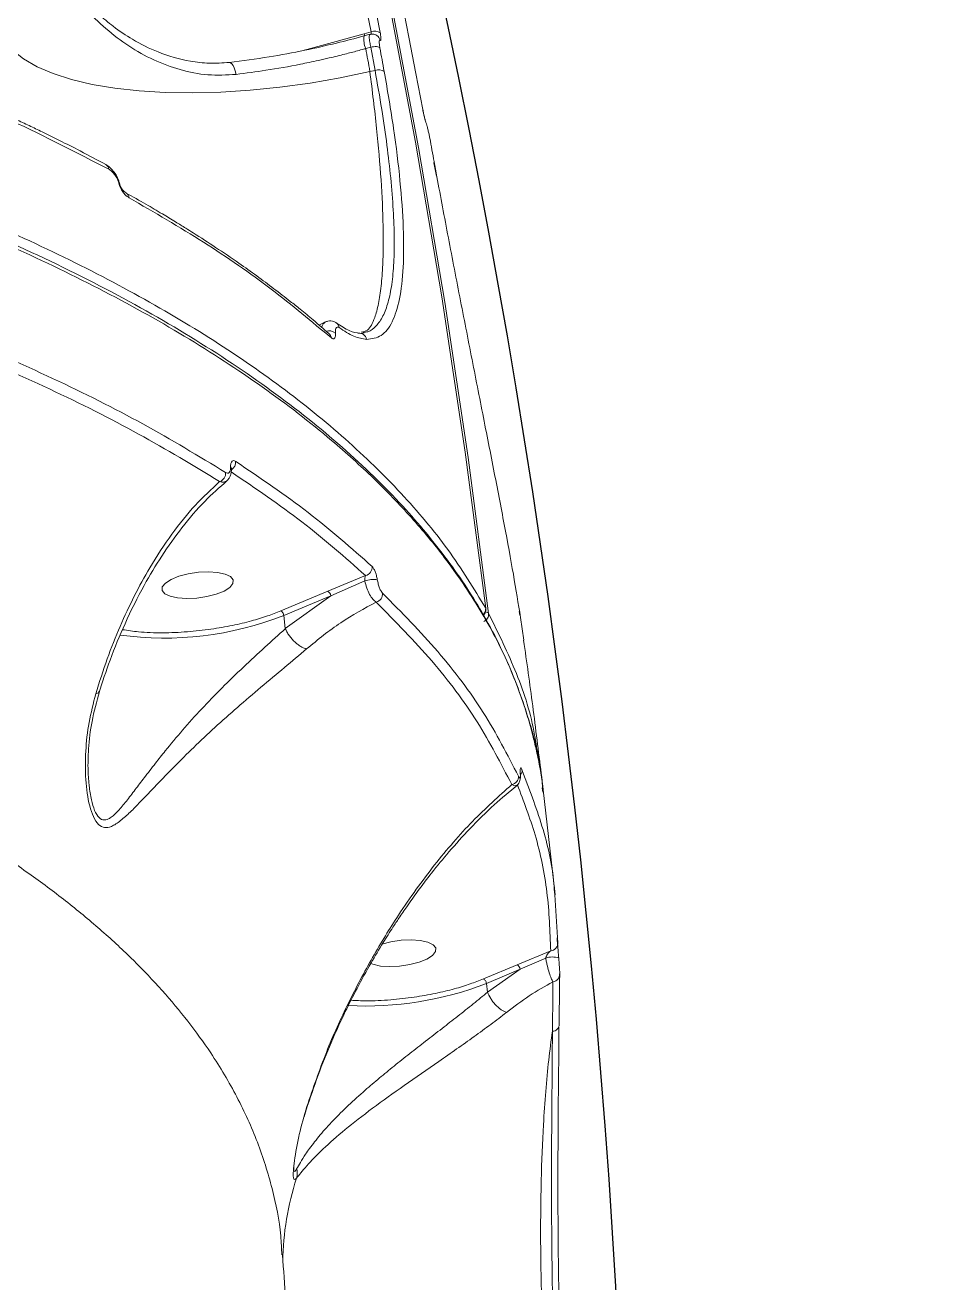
# Model space of a CAD drawing. Header units: millimetres. Extents: x -5609 to 5139, y -3980 to 3221.
# Drawn here: x 3571.6 to 3685.8, y 497.3 to 654.7 of the extents above; entities that cross this region are included whole.
import ezdxf

# ---------------------------------------------------------------- set-up
doc = ezdxf.new("R2010")
doc.units = ezdxf.units.MM
for name, color, linetype in [('DIKOM_ЗОНА', 80, 'Continuous'), ('DIKOM_ОБЪЕКТ', 7, 'Continuous'), ('DIKOM_РАЗМЕР_ОБЪЕКТА', 7, 'Continuous')]:
    doc.layers.add(name, color=color, linetype=linetype)

# ---------------------------------------------------------------- blocks, each defined once
blk = doc.blocks.new('A$Cc336a1e3')
at = {"color": 7, "linetype": 'Continuous', "lineweight": 15}
for p, q in [((6427.58, 1962.91), (6435.03, 1926.8)), ((6435.03, 1926.8), (6434.18, 1926.56)), ((6434.18, 1926.56), (6427.93, 1924.86)), ((6434.91, 1926.51), (6434.14, 1926.29)), ((6434.99, 1924.89), (6434.36, 1924.71)), ((6434.99, 1924.89), (6435.53, 1921.95)), ((6435.53, 1921.95), (6434.88, 1921.84)), ((6442.38, 1913.5), (6442.39, 1913.44)), ((6401.85, 1910.19), (6401.82, 1910.21)), ((6443.2, 1908.76), (6442.9, 1910.41)), ((6404.39, 1906.63), (6404.37, 1906.64)), ((6429.29, 1890.49), (6428.54, 1890.08)), ((6433.81, 1889.07), (6434.03, 1889.11)), ((6434.33, 1858.77), (6429.6, 1856.8)), ((6434.24, 1858.09), (6429.98, 1856.23)), ((6429.6, 1856.8), (6423.72, 1854.33)), ((6424.1, 1853.76), (6429.98, 1856.23)), ((6429.98, 1856.23), (6424.3, 1852.11)), ((6453.63, 1853.78), (6453.55, 1854.27)), ((6424.3, 1852.11), (6424.1, 1853.76)), ((6454.15, 1850.66), (6453.73, 1853.51)), ((6424.3, 1852.1), (6424.3, 1852.11)), ((6456.44, 1832.18), (6456.52, 1831.64)), ((6456.57, 1831.95), (6456.5, 1832.43)), ((6457.89, 1820.27), (6456.54, 1831.95)), ((6458.06, 1818.78), (6457.92, 1820.03)), ((6458, 1818.78), (6458.39, 1812.81)), ((6458.34, 1812.42), (6458.3, 1813.42)), ((6457.5, 1811.79), (6453.3, 1810.04)), ((6456.89, 1810.88), (6453.69, 1809.48)), ((6453.3, 1810.04), (6449.08, 1808.27)), ((6449.46, 1807.7), (6453.69, 1809.48)), ((6453.69, 1809.48), (6449.6, 1806.62)), ((6449.6, 1806.62), (6449.46, 1807.7)), ((6449.6, 1806.62), (6449.6, 1806.62)), ((6458.5, 1800.79), (6458.52, 1802.25)), ((6426.64, 1791.01), (6427.12, 1792.6))]:
    blk.add_line(p, q, dxfattribs=at)
at = {"color": 8, "linetype": 'Continuous', "lineweight": 15}
for p, q in [((6427.93, 1924.86), (6426.37, 1924.43)), ((6427, 1792.31), (6427.07, 1792.44))]:
    blk.add_line(p, q, dxfattribs=at)
at = {"color": 7, "linetype": 'Continuous', "lineweight": 15, "flags": 128}
for points in [[(6449.37, 1854.69), (6446.81, 1874.19), (6443.88, 1893.63), (6440.6, 1913), (6436.97, 1932.28), (6432.98, 1951.48), (6428.64, 1970.59), (6423.94, 1989.6), (6418.9, 2008.5), (6413.51, 2027.3), (6407.77, 2045.98), (6401.69, 2064.55), (6395.26, 2082.98), (6388.49, 2101.29), (6381.38, 2119.46), (6373.94, 2137.48), (6366.16, 2155.36), (6358.05, 2173.09), (6349.6, 2190.65), (6340.84, 2208.06), (6331.74, 2225.29), (6323.4, 2240.44)], [(6428.72, 1962.84), (6429.72, 1958.34), (6430.7, 1953.84), (6431.66, 1949.33), (6432.6, 1944.81), (6433.53, 1940.29), (6434.43, 1935.77), (6435.31, 1931.24), (6436.17, 1926.7)], [(6441.5, 1917.07), (6440.64, 1921.6), (6439.76, 1926.13), (6438.86, 1930.66), (6437.93, 1935.18), (6436.99, 1939.69), (6436.03, 1944.2), (6435.05, 1948.71), (6434.05, 1953.21)], [(6390.18, 1924.51), (6391.55, 1923.42), (6393.25, 1922.44), (6395.26, 1921.58), (6397.57, 1920.83), (6400.15, 1920.22), (6402.98, 1919.74), (6406.03, 1919.41), (6409.28, 1919.21), (6412.7, 1919.16), (6416.25, 1919.26), (6419.91, 1919.5), (6423.63, 1919.88), (6427.39, 1920.4), (6431.15, 1921.06), (6434.88, 1921.84)], [(6434.36, 1924.71), (6434.42, 1924.35), (6434.49, 1923.99), (6434.55, 1923.64), (6434.62, 1923.28), (6434.69, 1922.92), (6434.75, 1922.56), (6434.82, 1922.2), (6434.88, 1921.84)], [(6436.13, 1924.79), (6436.2, 1924.43), (6436.27, 1924.06), (6436.34, 1923.69), (6436.4, 1923.33), (6436.47, 1922.96), (6436.54, 1922.59), (6436.6, 1922.22), (6436.67, 1921.86)], [(6441.95, 1915.28), (6441.9, 1915.45), (6441.88, 1915.49)], [(6442.92, 1910.56), (6442.85, 1910.93), (6442.79, 1911.3), (6442.72, 1911.66), (6442.65, 1912.03), (6442.58, 1912.4), (6442.52, 1912.76), (6442.45, 1913.13), (6442.38, 1913.5)], [(6408.91, 1857.34), (6408.89, 1856.88), (6409.22, 1856.48), (6409.88, 1856.16), (6410.83, 1855.95), (6411.97, 1855.87), (6413.23, 1855.93), (6414.49, 1856.12), (6415.66, 1856.43), (6416.64, 1856.82), (6417.35, 1857.28), (6417.74, 1857.75), (6417.76, 1858.21), (6417.43, 1858.62), (6416.77, 1858.94), (6415.82, 1859.15), (6414.68, 1859.22), (6413.42, 1859.16), (6412.16, 1858.98), (6410.99, 1858.67), (6410.01, 1858.28), (6409.3, 1857.82), (6408.91, 1857.34)], [(6434.97, 1810.21), (6435.25, 1810.1), (6436.19, 1809.89), (6437.34, 1809.82), (6438.59, 1809.87), (6439.86, 1810.06), (6441.03, 1810.37), (6442, 1810.76), (6442.72, 1811.22), (6443.1, 1811.7), (6443.13, 1812.16), (6442.8, 1812.56), (6442.13, 1812.88), (6441.19, 1813.09), (6440.04, 1813.16), (6438.79, 1813.11), (6437.52, 1812.92), (6436.36, 1812.62)]]:
    blk.add_lwpolyline(points, dxfattribs=at)
at = {"color": 8, "linetype": 'Continuous', "lineweight": 15, "flags": 128}
for points in [[(6392.91, 2089.8), (6395.63, 2082.32), (6402.05, 2063.88), (6408.14, 2045.32), (6413.88, 2026.63), (6419.27, 2007.84), (6424.31, 1988.93), (6429, 1969.92), (6433.35, 1950.81), (6437.33, 1931.62), (6440.97, 1912.33), (6444.25, 1892.97), (6447.17, 1873.53), (6449.74, 1854.02)], [(6417.31, 1922.98), (6417.31, 1922.98), (6417.46, 1922.94), (6417.61, 1922.81), (6417.76, 1922.59), (6417.91, 1922.28), (6418.04, 1921.91), (6418.15, 1921.48)], [(6403.46, 1907.87), (6403.49, 1907.86), (6403.52, 1907.85), (6403.54, 1907.84), (6403.56, 1907.83), (6403.56, 1907.81), (6403.56, 1907.81)], [(6453.69, 1834.05), (6453.7, 1834.01), (6453.71, 1833.97)]]:
    blk.add_lwpolyline(points, dxfattribs=at)
at = {"color": 7, "linetype": 'Continuous', "lineweight": 15}
for centre, radius, start, end in [((6435.51, 1925.57), 1.31, 59.3863, 111.2011), ((6436, 1920.71), 1.33, 59.5814, 110.7332), ((6433.53, 1888.12), 0.967, 11.4762, 99.5507), ((6415.71, 1871.56), 1.12, 289.3808, 5.2022), ((6434.09, 1859.81), 1.08, 283.2351, 4.6071), ((6435.35, 1854.88), 3.39, 82.2472, 109.0763), ((6429.3, 1856.18), 0.686, 4.4355, 63.9892), ((6435.4, 1856.47), 1.07, 285.2607, 4.5007), ((6452.46, 1833.59), 1.01, 280.3405, 4.0834), ((6457.44, 1812.74), 0.952, 274.0024, 4.3539), ((6457.72, 1808.43), 2.59, 72.3773, 108.9027), ((6453, 1809.42), 0.686, 4.4346, 63.9958), ((6457.7, 1808.85), 0.926, 275.2042, 3.7055), ((6457.72, 1802.57), 0.839, 270.066, 0.5462), ((6423.36, 1783.94), 2.43, 345.6641, 13.2996)]:
    blk.add_arc(centre, radius, start, end, dxfattribs=at)
at = {"color": 8, "linetype": 'Continuous', "lineweight": 15}
for centre, radius, start, end in [((6437.19, 1925.89), 3.07, 172.5578, 202.6717), ((6435.23, 1925.55), 0.948, 11.9947, 56.2245), ((6401.43, 1909.53), 0.781, 5.6224, 57.8321), ((6403.97, 1905.96), 0.784, 5.6017, 58.0422), ((6430.18, 1889.66), 0.869, 8.2122, 59.5206), ((6429.72, 1888.08), 1.32, 50.1071, 104.637), ((6429.24, 1888.39), 0.826, 6.8972, 51.5), ((6417.26, 1872.12), 0.295, 4.5286, 49.5221), ((6416.97, 1872.95), 1.12, 300.9767, 4.9951), ((6409.19, 1891.67), 40.74, 262.1051, 291.4675), ((6452.98, 1834.36), 0.943, 321.7863, 5.6432), ((6434.28, 1847.15), 42.27, 267.1516, 291.0566), ((6459.07, 1772.48), 35.09, 161.9794, 179.2991)]:
    blk.add_arc(centre, radius, start, end, dxfattribs=at)
at = {"color": 7, "linetype": 'Continuous', "lineweight": 15}
for points, knots in [([(6403.99, 1954.75), (6403.05, 1954.37), (6401.15, 1953.6), (6398.77, 1952.11), (6396.75, 1950.41), (6395.12, 1948.43), (6394.13, 1946.48), (6393.64, 1944.68), (6393.45, 1943.17), (6393.48, 1941.54), (6393.76, 1939.77), (6394.28, 1937.94), (6395.01, 1936.15), (6395.91, 1934.4), (6396.92, 1932.75), (6398.05, 1931.2), (6399.64, 1929.29), (6401.81, 1927.14), (6404.68, 1924.97), (6407.79, 1923.22), (6411.11, 1921.99), (6414.6, 1921.28), (6416.97, 1921.41), (6418.15, 1921.48)], [0, 0, 0, 0, 0.061205, 0.122476, 0.184588, 0.24664, 0.309661, 0.342983, 0.373943, 0.406889, 0.438681, 0.470381, 0.503588, 0.534392, 0.567528, 0.599221, 0.630554, 0.692958, 0.754985, 0.816463, 0.877872, 0.93871, 1, 1, 1, 1]), ([(5768.38, 1868.57), (5773.94, 1870.81), (5785.06, 1875.3), (5802.64, 1881.73), (5820.84, 1887.92), (5839.67, 1893.83), (5858.65, 1899.32), (5877.68, 1904.41), (5896.68, 1909.1), (5912.64, 1912.71), (5925.34, 1915.41), (5934.65, 1917.31), (5944.03, 1919.13), (5953.47, 1920.88), (5966.48, 1923.19), (5983.23, 1925.93), (6003.87, 1928.94), (6024.89, 1931.62), (6046.24, 1933.95), (6067.39, 1935.87), (6088.26, 1937.38), (6108.79, 1938.51), (6124.78, 1939.08), (6136.25, 1939.35), (6143.19, 1939.47), (6150.14, 1939.54), (6157.08, 1939.57), (6164.02, 1939.54), (6170.94, 1939.47), (6182.04, 1939.29), (6197.24, 1938.82), (6216.37, 1937.84), (6235.28, 1936.45), (6253.92, 1934.65), (6271.8, 1932.47), (6288.89, 1929.93), (6305.17, 1927.07), (6317.73, 1924.48), (6326.88, 1922.39), (6332.85, 1920.94), (6338.73, 1919.43), (6344.51, 1917.87), (6350.19, 1916.24), (6358.6, 1913.69), (6369.4, 1910.08), (6382.1, 1905.22), (6393.95, 1900), (6404.91, 1894.45), (6414.93, 1888.57), (6423.97, 1882.38), (6431.99, 1875.88), (6438.94, 1869.09), (6444.88, 1862.04), (6447.87, 1857.14), (6449.37, 1854.69)], [0, 0, 0, 0, 0.024819, 0.049681, 0.074585, 0.099531, 0.12452, 0.147882, 0.17128, 0.194715, 0.205777, 0.216847, 0.227925, 0.239011, 0.250106, 0.273561, 0.297359, 0.321499, 0.345981, 0.370806, 0.394284, 0.418061, 0.442135, 0.45031, 0.458519, 0.466761, 0.475037, 0.483347, 0.49169, 0.500068, 0.523695, 0.547624, 0.571855, 0.596389, 0.621225, 0.644678, 0.668395, 0.692375, 0.701869, 0.711403, 0.720978, 0.730593, 0.740249, 0.749946, 0.774408, 0.798991, 0.823695, 0.848519, 0.873464, 0.898529, 0.923716, 0.949023, 0.974451, 1, 1, 1, 1]), ([(6456.5, 1832.43), (6456.4, 1833.16), (6456.19, 1834.63), (6455.77, 1836.67), (6455.34, 1838.42), (6454.98, 1839.82), (6454.29, 1842.23), (6452.67, 1846.91), (6449.5, 1853.48), (6444.75, 1860.72), (6438.9, 1867.78), (6431.62, 1874.87), (6422.75, 1881.95), (6412.62, 1888.7), (6401.26, 1895.09), (6388.71, 1901.11), (6375.02, 1906.73), (6360.24, 1911.94), (6344.41, 1916.71), (6327.57, 1921.05), (6309.78, 1924.93), (6291.09, 1928.34), (6271.58, 1931.26), (6251.33, 1933.69), (6230.38, 1935.62), (6208.79, 1937.05), (6186.64, 1937.97), (6164, 1938.38), (6140.96, 1938.27), (6117.6, 1937.65), (6093.98, 1936.51), (6070.18, 1934.87), (6046.26, 1932.72), (6022.32, 1930.08), (6000.46, 1927.21), (5980.73, 1924.27), (5963.1, 1921.36), (5948.89, 1918.79), (5938.08, 1916.71), (5930.84, 1915.27), (5924.92, 1914.04), (5919.85, 1912.97), (5914.98, 1911.92), (5908.95, 1910.59), (5901.76, 1908.96), (5896.63, 1907.74), (5893.87, 1907.08)], [0, 0, 0, 0, 0.007329, 0.014838, 0.020901, 0.025667, 0.030167, 0.047234, 0.077304, 0.104202, 0.131039, 0.161528, 0.192015, 0.2225, 0.252991, 0.283539, 0.314022, 0.3445, 0.374978, 0.405454, 0.435943, 0.46648, 0.496956, 0.52743, 0.557903, 0.588376, 0.61887, 0.649398, 0.67987, 0.710342, 0.740814, 0.771286, 0.801791, 0.832306, 0.862778, 0.885531, 0.908285, 0.931038, 0.94105, 0.950791, 0.959648, 0.964538, 0.971016, 0.979092, 0.988768, 1, 1, 1, 1]), ([(6417.3, 1922.98), (6416.46, 1922.92), (6414.82, 1922.81), (6411.8, 1923.16), (6408.53, 1924.1), (6405.34, 1925.69), (6402.88, 1927.36), (6401.03, 1928.91), (6399.79, 1930.13), (6398.87, 1931.12), (6398.04, 1932.12), (6397.04, 1933.48), (6396.39, 1934.58), (6396.03, 1935.18)], [0, 0, 0, 0, 0.098165, 0.190036, 0.355372, 0.495495, 0.609072, 0.702864, 0.778555, 0.812664, 0.860048, 0.922949, 1, 1, 1, 1]), ([(6401.85, 1910.19), (6400.79, 1910.76), (6398.88, 1911.78), (6396.27, 1913.11), (6394.2, 1914.13), (6392.45, 1914.97), (6389.14, 1916.54), (6384.82, 1918.48), (6379.53, 1920.7), (6376.06, 1922.08), (6373.48, 1923.08), (6371.51, 1923.83), (6368.98, 1924.77), (6365.86, 1925.9), (6363.55, 1926.69), (6362.3, 1927.13)], [0, 0, 0, 0, 0.091773, 0.164621, 0.21861, 0.261894, 0.306066, 0.484389, 0.598071, 0.702944, 0.737215, 0.783879, 0.843212, 0.915239, 1, 1, 1, 1]), ([(6435.03, 1926.8), (6435.03, 1926.75), (6435.04, 1926.68), (6435.03, 1926.59), (6435.03, 1926.53), (6435.01, 1926.48), (6434.99, 1926.45), (6434.97, 1926.46), (6434.95, 1926.46)], [0, 0, 0, 0, 0.208624, 0.344038, 0.499984, 0.655687, 0.790847, 1, 1, 1, 1]), ([(6436.17, 1926.7), (6436.2, 1926.55), (6436.25, 1926.24), (6436.27, 1925.91), (6436.24, 1925.71), (6436.19, 1925.74), (6436.16, 1925.75)], [0, 0, 0, 0, 0.249829, 0.499727, 0.749719, 1, 1, 1, 1]), ([(6402.21, 1909.61), (6398.23, 1911.66), (6390.31, 1915.74), (6377.1, 1921.38), (6367.48, 1924.82), (6362.68, 1926.53)], [0, 0, 0, 0, 0.336005, 0.669338, 1, 1, 1, 1]), ([(6434.14, 1926.29), (6433, 1925.98), (6430.55, 1925.33), (6426.57, 1924.44), (6422.06, 1923.59), (6418.95, 1923.19), (6417.3, 1922.98)], [0, 0, 0, 0, 0.204709, 0.439253, 0.703289, 1, 1, 1, 1]), ([(6435.86, 1926.26), (6435.78, 1926.32), (6435.63, 1926.44), (6435.36, 1926.52), (6435.1, 1926.54), (6434.94, 1926.5), (6434.86, 1926.49)], [0, 0, 0, 0, 0.254029, 0.509747, 0.760402, 1, 1, 1, 1]), ([(6436.16, 1925.75), (6436.13, 1925.76), (6436.07, 1925.78), (6436.04, 1925.59), (6436.05, 1925.26), (6436.11, 1924.95), (6436.13, 1924.79)], [0, 0, 0, 0, 0.250236, 0.50025, 0.750144, 1, 1, 1, 1]), ([(6418.15, 1921.48), (6419.39, 1921.64), (6422.05, 1921.98), (6425.11, 1922.53), (6427.32, 1922.98), (6428.51, 1923.24), (6430.01, 1923.58), (6431.64, 1923.98), (6433.06, 1924.35), (6433.91, 1924.59), (6434.24, 1924.68), (6434.33, 1924.7), (6434.35, 1924.71), (6434.35, 1924.71), (6434.35, 1924.71), (6434.36, 1924.71)], [0, 0, 0, 0, 0.231466, 0.498623, 0.562973, 0.636339, 0.718751, 0.838449, 0.936424, 0.983794, 0.995803, 0.998868, 0.999672, 0.999969, 1, 1, 1, 1]), ([(6436.13, 1924.79), (6436.09, 1924.83), (6436.01, 1924.9), (6435.72, 1924.96), (6435.36, 1924.96), (6435.11, 1924.91), (6434.99, 1924.89)], [0, 0, 0, 0, 0.240654, 0.500123, 0.759447, 1, 1, 1, 1]), ([(6436.67, 1921.86), (6437.09, 1919.44), (6437.92, 1914.6), (6438.71, 1908.02), (6439.13, 1902.15), (6439.12, 1897.17), (6438.66, 1893.2), (6437.74, 1890.34), (6436.39, 1888.56), (6435.12, 1888.39), (6434.48, 1888.31)], [0, 0, 0, 0, 0.124866, 0.249533, 0.374624, 0.499171, 0.624461, 0.74898, 0.874561, 1, 1, 1, 1]), ([(6441.95, 1915.28), (6441.91, 1915.39), (6441.85, 1915.59), (6441.73, 1916.05), (6441.6, 1916.57), (6441.54, 1916.9), (6441.5, 1917.07)], [0, 0, 0, 0, 0.250158, 0.500166, 0.750063, 1, 1, 1, 1]), ([(6441.88, 1915.49), (6441.85, 1915.57), (6441.8, 1915.74), (6441.7, 1916.12), (6441.6, 1916.56), (6441.54, 1916.85), (6441.51, 1916.99)], [0, 0, 0, 0, 0.247547, 0.496769, 0.747498, 1, 1, 1, 1]), ([(6442.38, 1913.5), (6442.35, 1913.67), (6442.28, 1914), (6442.16, 1914.52), (6442.05, 1914.98), (6441.98, 1915.18), (6441.95, 1915.28)], [0, 0, 0, 0, 0.24991, 0.499809, 0.749838, 1, 1, 1, 1]), ([(6403.56, 1907.81), (6403.53, 1907.94), (6403.46, 1908.19), (6403.26, 1908.69), (6402.9, 1909.27), (6402.39, 1909.84), (6402.02, 1910.09), (6401.82, 1910.21)], [0, 0, 0, 0, 0.110387, 0.224683, 0.462548, 0.718784, 1, 1, 1, 1]), ([(6403.46, 1907.87), (6403.43, 1907.98), (6403.37, 1908.21), (6403.17, 1908.62), (6402.9, 1909.03), (6402.55, 1909.4), (6402.32, 1909.54), (6402.21, 1909.61)], [0, 0, 0, 0, 0.125578, 0.251124, 0.501354, 0.751037, 1, 1, 1, 1]), ([(6453.73, 1853.51), (6453.45, 1855.25), (6452.88, 1858.73), (6451.72, 1865.05), (6450.38, 1871.98), (6448.91, 1879.44), (6447.38, 1887.22), (6445.83, 1895.14), (6444.31, 1903.03), (6443.38, 1908.05), (6442.92, 1910.56)], [0, 0, 0, 0, 0.125029, 0.249836, 0.375003, 0.499595, 0.624845, 0.749305, 0.874746, 1, 1, 1, 1]), ([(6404.75, 1906.04), (6404.64, 1906.11), (6404.41, 1906.26), (6404.05, 1906.65), (6403.76, 1907.08), (6403.55, 1907.51), (6403.49, 1907.75), (6403.46, 1907.87)], [0, 0, 0, 0, 0.249009, 0.49872, 0.748872, 0.874421, 1, 1, 1, 1]), ([(6404.37, 1906.64), (6404.29, 1906.69), (6404.15, 1906.79), (6403.9, 1907.07), (6403.72, 1907.38), (6403.62, 1907.61), (6403.58, 1907.73), (6403.57, 1907.79), (6403.56, 1907.81)], [0, 0, 0, 0, 0.321119, 0.603453, 0.832691, 0.924091, 0.963668, 1, 1, 1, 1]), ([(6429.75, 1889.04), (6429.1, 1889.61), (6427.93, 1890.63), (6426.3, 1891.97), (6425.01, 1893.01), (6423.91, 1893.86), (6421.82, 1895.47), (6419.08, 1897.47), (6415.67, 1899.78), (6413.43, 1901.24), (6411.74, 1902.3), (6410.46, 1903.09), (6408.8, 1904.09), (6406.75, 1905.3), (6405.22, 1906.16), (6404.39, 1906.63)], [0, 0, 0, 0, 0.091754, 0.1646, 0.218583, 0.261873, 0.306049, 0.484396, 0.598091, 0.702978, 0.737248, 0.783913, 0.843248, 0.915266, 1, 1, 1, 1]), ([(6430.06, 1888.49), (6427.61, 1890.54), (6422.72, 1894.65), (6414.27, 1900.51), (6407.92, 1904.2), (6404.75, 1906.04)], [0, 0, 0, 0, 0.334708, 0.668039, 1, 1, 1, 1]), ([(6370.16, 1893.61), (6374.53, 1892), (6383.32, 1888.77), (6395.38, 1883.45), (6406.73, 1877.78), (6413.45, 1873.71), (6416.82, 1871.66)], [0, 0, 0, 0, 0.24551, 0.494015, 0.745511, 1, 1, 1, 1]), ([(6369.53, 1892.41), (6373.97, 1890.77), (6382.84, 1887.5), (6394.92, 1882.16), (6406.16, 1876.53), (6412.77, 1872.52), (6416.08, 1870.51)], [0, 0, 0, 0, 0.250353, 0.500002, 0.74965, 1, 1, 1, 1]), ([(6430.7, 1890.36), (6430.59, 1890.43), (6430.38, 1890.56), (6430.01, 1890.64), (6429.63, 1890.62), (6429.4, 1890.51), (6429.28, 1890.45)], [0, 0, 0, 0, 0.234728, 0.48191, 0.738594, 1, 1, 1, 1]), ([(6430.57, 1889.09), (6430.57, 1889), (6430.58, 1888.83), (6430.54, 1888.57), (6430.44, 1888.38), (6430.27, 1888.34), (6430.13, 1888.44), (6430.06, 1888.49)], [0, 0, 0, 0, 0.124948, 0.250555, 0.500107, 0.74993, 1, 1, 1, 1]), ([(6431.04, 1889.78), (6430.98, 1889.82), (6430.85, 1889.89), (6430.68, 1889.82), (6430.59, 1889.61), (6430.56, 1889.35), (6430.56, 1889.18), (6430.57, 1889.09)], [0, 0, 0, 0, 0.249462, 0.499484, 0.749372, 0.875004, 1, 1, 1, 1]), ([(6433.64, 1889.08), (6433.22, 1889.14), (6432.36, 1889.26), (6431.25, 1889.99), (6430.7, 1890.36)], [0, 0, 0, 0, 0.498681, 1, 1, 1, 1]), ([(6434.48, 1888.31), (6433.96, 1888.39), (6432.92, 1888.55), (6431.67, 1889.37), (6431.04, 1889.78)], [0, 0, 0, 0, 0.499976, 1, 1, 1, 1]), ([(6434.16, 1889.13), (6434.1, 1889.12), (6433.99, 1889.09), (6433.88, 1889.06), (6433.82, 1889.04)], [0, 0, 0, 0, 0.498474, 1, 1, 1, 1]), ([(6417.45, 1872.35), (6417.45, 1872.43), (6417.45, 1872.6), (6417.5, 1872.87), (6417.62, 1873.09), (6417.83, 1873.17), (6418, 1873.09), (6418.09, 1873.05)], [0, 0, 0, 0, 0.124793, 0.250112, 0.499402, 0.749211, 1, 1, 1, 1]), ([(6416.82, 1871.66), (6416.9, 1871.62), (6417.07, 1871.54), (6417.28, 1871.62), (6417.4, 1871.84), (6417.45, 1872.1), (6417.45, 1872.26), (6417.45, 1872.35)], [0, 0, 0, 0, 0.250799, 0.500672, 0.749906, 0.875213, 1, 1, 1, 1]), ([(6416.99, 1870.63), (6417.09, 1870.72), (6417.28, 1870.91), (6417.45, 1871.29), (6417.55, 1871.7), (6417.55, 1872), (6417.55, 1872.14)], [0, 0, 0, 0, 0.266126, 0.523763, 0.769758, 1, 1, 1, 1]), ([(6417.55, 1872.14), (6417.55, 1872.18), (6417.55, 1872.22), (6417.54, 1872.21), (6417.54, 1872.21)], [0, 0, 0, 0, 0.752598, 1, 1, 1, 1]), ([(6418.09, 1873.05), (6421.2, 1870.94), (6427.45, 1866.7), (6432.58, 1862.17), (6435.16, 1859.9)], [0, 0, 0, 0, 0.497563, 1, 1, 1, 1]), ([(6416.08, 1870.51), (6415.06, 1869.56), (6413, 1867.67), (6410.08, 1864.02), (6407.54, 1860.16), (6405.39, 1856.25), (6403.61, 1852.44), (6401.98, 1848.37), (6401.05, 1845.43), (6400.58, 1843.96)], [0, 0, 0, 0, 0.166106, 0.333194, 0.501059, 0.626218, 0.750501, 0.874921, 1, 1, 1, 1]), ([(6400.96, 1844.03), (6401.42, 1845.43), (6402.41, 1848.46), (6404.31, 1853.01), (6406.48, 1857.36), (6408.88, 1861.35), (6411.41, 1864.9), (6414.14, 1868.11), (6416.06, 1869.78), (6417, 1870.59)], [0, 0, 0, 0, 0.117512, 0.255534, 0.414342, 0.548382, 0.694709, 0.851974, 1, 1, 1, 1]), ([(6435.16, 1859.9), (6435.22, 1859.83), (6435.35, 1859.69), (6435.53, 1859.29), (6435.7, 1858.79), (6435.77, 1858.42), (6435.81, 1858.24)], [0, 0, 0, 0, 0.250268, 0.500209, 0.74992, 1, 1, 1, 1]), ([(6434.33, 1858.77), (6434.32, 1858.73), (6434.29, 1858.65), (6434.26, 1858.49), (6434.25, 1858.32), (6434.24, 1858.19), (6434.24, 1858.12), (6434.24, 1858.09)], [0, 0, 0, 0, 0.280641, 0.54764, 0.788291, 0.897671, 1, 1, 1, 1]), ([(6434.24, 1858.09), (6434.32, 1857.78), (6434.46, 1857.19), (6434.84, 1856.38), (6435.26, 1855.74), (6435.54, 1855.53), (6435.68, 1855.43)], [0, 0, 0, 0, 0.256058, 0.50708, 0.754362, 1, 1, 1, 1]), ([(6435.81, 1858.24), (6435.85, 1858.06), (6435.92, 1857.68), (6436.09, 1857.18), (6436.28, 1856.77), (6436.4, 1856.62), (6436.47, 1856.55)], [0, 0, 0, 0, 0.25011, 0.499828, 0.749795, 1, 1, 1, 1]), ([(6436.47, 1856.55), (6438.85, 1854.13), (6443.65, 1849.27), (6449.34, 1841.63), (6452.09, 1836.33), (6453.47, 1833.66)], [0, 0, 0, 0, 0.330662, 0.663995, 1, 1, 1, 1]), ([(6423.72, 1854.33), (6423.76, 1854.31), (6423.85, 1854.27), (6423.97, 1854.13), (6424.06, 1853.95), (6424.09, 1853.83), (6424.1, 1853.76)], [0, 0, 0, 0, 0.249846, 0.499887, 0.749869, 1, 1, 1, 1]), ([(6426.96, 1849.58), (6428.37, 1850.73), (6431.18, 1853.03), (6434.18, 1854.63), (6435.68, 1855.43)], [0, 0, 0, 0, 0.500876, 1, 1, 1, 1]), ([(6435.68, 1855.43), (6438.08, 1853), (6442.88, 1848.13), (6448.55, 1840.5), (6451.27, 1835.23), (6452.64, 1832.6)], [0, 0, 0, 0, 0.333513, 0.66649, 1, 1, 1, 1]), ([(6449.1, 1853.81), (6449.11, 1853.82), (6449.19, 1853.89), (6449.31, 1854.09), (6449.41, 1854.36), (6449.38, 1854.55), (6449.37, 1854.63)], [0, 0, 0, 0, 0.059685, 0.369812, 0.737317, 1, 1, 1, 1]), ([(6449.74, 1854.02), (6449.74, 1853.9), (6449.74, 1853.69), (6449.61, 1853.4), (6449.42, 1853.16), (6449.23, 1853.06), (6449.13, 1853)], [0, 0, 0, 0, 0.296036, 0.499904, 0.749974, 1, 1, 1, 1]), ([(6424.3, 1852.1), (6424.37, 1851.97), (6424.49, 1851.69), (6424.77, 1851.26), (6425.1, 1850.83), (6425.46, 1850.46), (6425.85, 1850.12), (6426.29, 1849.82), (6426.66, 1849.65), (6426.87, 1849.6), (6426.93, 1849.58), (6426.95, 1849.58), (6426.96, 1849.58)], [0, 0, 0, 0, 0.119374, 0.244307, 0.372205, 0.499982, 0.613684, 0.749848, 0.928608, 0.976629, 0.991298, 1, 1, 1, 1]), ([(6400.58, 1843.96), (6400.28, 1842.77), (6399.66, 1840.37), (6399.27, 1836.74), (6399.27, 1833.17), (6399.65, 1830.36), (6400.26, 1828.51), (6400.9, 1827.51), (6401.68, 1827.13), (6402.62, 1827.32), (6403.68, 1828.03), (6404.88, 1829.12), (6406.35, 1830.61), (6408.15, 1832.52), (6410.38, 1834.83), (6412.81, 1837.24), (6415.45, 1839.73), (6418.29, 1842.26), (6421.24, 1844.78), (6424.24, 1847.27), (6426.05, 1848.81), (6426.96, 1849.58)], [0, 0, 0, 0, 0.062386, 0.124966, 0.188419, 0.252444, 0.285008, 0.317865, 0.350673, 0.383199, 0.42605, 0.467906, 0.509438, 0.571793, 0.633378, 0.694519, 0.755972, 0.816858, 0.87795, 0.938724, 1, 1, 1, 1]), ([(6456.32, 1833.9), (6455.97, 1836.75), (6455.3, 1842.34), (6454.51, 1847.92), (6454.12, 1850.65)], [0, 0, 0, 0, 0.50993, 1, 1, 1, 1]), ([(6399.76, 1832.34), (6399.71, 1832.99), (6399.57, 1834.5), (6399.66, 1837.26), (6400.04, 1840.61), (6400.7, 1843), (6401.05, 1844.25)], [0, 0, 0, 0, 0.175174, 0.406255, 0.690315, 1, 1, 1, 1]), ([(6453.3, 1832.53), (6453.38, 1832.61), (6453.55, 1832.78), (6453.67, 1833.11), (6453.73, 1833.48), (6453.72, 1833.81), (6453.71, 1833.98)], [0, 0, 0, 0, 0.20355, 0.438388, 0.705101, 1, 1, 1, 1]), ([(6453.47, 1833.66), (6453.5, 1833.6), (6453.57, 1833.46), (6453.65, 1833.43), (6453.7, 1833.55), (6453.71, 1833.78), (6453.7, 1833.96), (6453.69, 1834.05)], [0, 0, 0, 0, 0.250337, 0.499948, 0.749625, 0.875225, 1, 1, 1, 1]), ([(6453.69, 1834.05), (6453.69, 1834.15), (6453.67, 1834.34), (6453.69, 1834.58), (6453.73, 1834.7), (6453.81, 1834.67), (6453.88, 1834.53), (6453.91, 1834.46)], [0, 0, 0, 0, 0.124752, 0.250394, 0.500067, 0.749616, 1, 1, 1, 1]), ([(6453.71, 1833.98), (6453.7, 1834.02), (6453.7, 1834.12), (6453.69, 1834.17), (6453.69, 1834.16), (6453.69, 1834.16)], [0, 0, 0, 0, 0.445188, 0.856614, 1, 1, 1, 1]), ([(6452.64, 1832.6), (6450.99, 1831.12), (6447.69, 1828.18), (6442.95, 1822.66), (6438.78, 1816.9), (6435.2, 1811.06), (6432.17, 1805.34), (6429.35, 1799.18), (6427.78, 1794.6), (6427, 1792.31)], [0, 0, 0, 0, 0.167351, 0.334231, 0.501102, 0.62683, 0.75144, 0.875361, 1, 1, 1, 1]), ([(6427.09, 1792.43), (6427.58, 1793.89), (6428.55, 1796.78), (6430.16, 1800.65), (6431.73, 1804.08), (6433.34, 1807.25), (6434.92, 1810.12), (6436.43, 1812.66), (6437.6, 1814.51), (6438.59, 1816), (6439.61, 1817.5), (6440.96, 1819.4), (6442.72, 1821.71), (6444.89, 1824.35), (6447.5, 1827.24), (6450.34, 1830.07), (6452.35, 1831.71), (6453.3, 1832.5)], [0, 0, 0, 0, 0.078904, 0.155524, 0.224269, 0.285377, 0.355539, 0.413849, 0.460203, 0.487796, 0.523796, 0.573217, 0.636016, 0.712215, 0.801941, 0.905498, 1, 1, 1, 1]), ([(6457.5, 1811.79), (6457.37, 1811.67), (6457.18, 1811.5), (6456.98, 1811.19), (6456.92, 1811.03), (6456.89, 1810.94), (6456.89, 1810.9), (6456.89, 1810.88)], [0, 0, 0, 0, 0.571283, 0.816018, 0.916731, 0.960316, 1, 1, 1, 1]), ([(6458.39, 1812.51), (6458.4, 1812.38), (6458.41, 1812.11), (6458.44, 1811.63), (6458.48, 1811.22), (6458.5, 1811), (6458.51, 1810.9)], [0, 0, 0, 0, 0.332663, 0.66523, 0.832442, 1, 1, 1, 1]), ([(6456.89, 1810.88), (6456.91, 1810.71), (6456.97, 1810.37), (6457.12, 1809.73), (6457.32, 1809.01), (6457.56, 1808.33), (6457.71, 1808.06), (6457.79, 1807.93)], [0, 0, 0, 0, 0.137105, 0.270464, 0.522994, 0.763828, 1, 1, 1, 1]), ([(6458.51, 1810.9), (6458.52, 1810.79), (6458.54, 1810.58), (6458.57, 1810.16), (6458.6, 1809.68), (6458.63, 1809.22), (6458.63, 1809.01), (6458.63, 1808.91)], [0, 0, 0, 0, 0.12483, 0.250321, 0.500087, 0.7499, 1, 1, 1, 1]), ([(6458.63, 1808.91), (6458.62, 1808), (6458.6, 1806.19), (6458.57, 1803.78), (6458.56, 1802.57)], [0, 0, 0, 0, 0.500022, 1, 1, 1, 1]), ([(6449.08, 1808.27), (6449.12, 1808.25), (6449.21, 1808.21), (6449.33, 1808.07), (6449.43, 1807.89), (6449.45, 1807.77), (6449.46, 1807.7)], [0, 0, 0, 0, 0.249848, 0.500198, 0.749971, 1, 1, 1, 1]), ([(6451.98, 1804.09), (6452.92, 1804.81), (6454.81, 1806.25), (6456.79, 1807.37), (6457.79, 1807.93)], [0, 0, 0, 0, 0.498943, 1, 1, 1, 1]), ([(6457.79, 1807.93), (6457.78, 1807.04), (6457.76, 1805.27), (6457.74, 1802.91), (6457.72, 1801.73)], [0, 0, 0, 0, 0.500001, 1, 1, 1, 1]), ([(6449.6, 1806.62), (6449.01, 1806.13), (6447.83, 1805.15), (6445.9, 1803.62), (6443.89, 1802.06), (6441.87, 1800.5), (6439.85, 1798.92), (6437.91, 1797.38), (6436.04, 1795.85), (6434.11, 1794.2), (6432.13, 1792.42), (6430.25, 1790.55), (6428.89, 1789.04), (6427.96, 1787.89), (6427.35, 1787.08), (6426.74, 1786.2), (6426.15, 1785.27), (6425.86, 1784.75), (6425.72, 1784.5)], [0, 0, 0, 0, 0.060046, 0.121663, 0.182167, 0.244865, 0.30573, 0.3693, 0.430034, 0.494138, 0.576047, 0.661569, 0.747249, 0.790916, 0.834486, 0.874363, 0.937173, 1, 1, 1, 1]), ([(6449.6, 1806.62), (6449.71, 1806.35), (6449.9, 1805.95), (6450.27, 1805.42), (6450.6, 1805.03), (6450.96, 1804.69), (6451.43, 1804.32), (6451.76, 1804.18), (6451.98, 1804.09)], [0, 0, 0, 0, 0.24135, 0.369768, 0.499901, 0.631468, 0.760411, 1, 1, 1, 1]), ([(6425.71, 1783.34), (6425.87, 1783.54), (6426.2, 1783.95), (6427.2, 1785.15), (6428.9, 1786.93), (6431.68, 1789.39), (6435.13, 1792.06), (6439.13, 1794.92), (6442.78, 1797.45), (6445.74, 1799.5), (6447.92, 1801.05), (6450.04, 1802.59), (6451.33, 1803.59), (6451.98, 1804.09)], [0, 0, 0, 0, 0.063472, 0.126086, 0.251459, 0.376171, 0.500777, 0.624701, 0.749403, 0.812156, 0.874631, 0.936922, 1, 1, 1, 1]), ([(6457.72, 1801.73), (6457.56, 1800.55), (6457.24, 1798.22), (6456.87, 1794.26), (6456.53, 1789.31), (6456.29, 1783.16), (6456.21, 1775.72), (6456.34, 1767.97), (6456.68, 1760.1), (6457.2, 1752.25), (6457.71, 1747.27), (6457.96, 1744.76)], [0, 0, 0, 0, 0.085293, 0.168532, 0.249716, 0.375476, 0.499382, 0.624222, 0.749127, 0.873715, 1, 1, 1, 1]), ([(6457.72, 1801.73), (6457.71, 1799.99), (6457.68, 1796.51), (6457.63, 1790.23), (6457.6, 1783.31), (6457.62, 1776.73), (6457.69, 1770.75), (6457.78, 1765.52), (6457.91, 1760.25), (6458.09, 1755.02), (6458.32, 1749.85), (6458.51, 1746.49), (6458.61, 1744.79)], [0, 0, 0, 0, 0.124919, 0.24963, 0.372715, 0.499262, 0.58008, 0.663354, 0.749099, 0.830253, 0.913883, 1, 1, 1, 1]), ([(6458.54, 1801.04), (6458.53, 1799.75), (6458.49, 1796.68), (6458.43, 1790.79), (6458.4, 1783.72), (6458.42, 1776.1), (6458.52, 1768.16), (6458.71, 1760.1), (6458.96, 1753.04), (6459.2, 1748.87), (6459.29, 1747.26)], [0, 0, 0, 0, 0.098232, 0.234013, 0.370181, 0.505729, 0.64199, 0.777392, 0.913861, 1, 1, 1, 1]), ([(6427, 1792.31), (6426.66, 1791.12), (6426.14, 1789.32), (6425.68, 1787.06), (6425.42, 1785.48), (6425.28, 1784.16), (6425.28, 1783.32), (6425.42, 1783.06), (6425.61, 1783.25), (6425.71, 1783.34)], [0, 0, 0, 0, 0.244387, 0.368714, 0.493583, 0.620344, 0.747759, 0.87468, 1, 1, 1, 1]), ([(6425.36, 1784.34), (6425.35, 1784.45), (6425.34, 1784.59), (6425.38, 1784.92), (6425.38, 1784.99)], [0, 0, 0, 0, 0.781735, 1, 1, 1, 1]), ([(6424.19, 1627.21), (6424.47, 1631.41), (6425.16, 1641.7), (6425.89, 1658.1), (6426.43, 1676.4), (6426.65, 1694.72), (6426.56, 1713.06), (6426.15, 1731.4), (6425.42, 1749.75), (6424.64, 1763.87), (6424.08, 1771.87), (6423.95, 1773.75)], [0, 0, 0, 0, 0.086364, 0.211233, 0.336148, 0.46111, 0.586122, 0.711185, 0.836301, 0.96147, 1, 1, 1, 1])]:
    blk.add_open_spline(points, degree=3, knots=knots, dxfattribs=at)
at = {"color": 8, "linetype": 'Continuous', "lineweight": 15}
for points, knots in [([(6456.5, 1831.94), (6456.48, 1832.31), (6456.3, 1835.29), (6454.92, 1840.55), (6452.37, 1847.69), (6448.82, 1854.47), (6445.25, 1859.72), (6442.21, 1863.55), (6440.06, 1866.05), (6437.78, 1868.5), (6435.36, 1870.93), (6432.81, 1873.31), (6428.38, 1877.19), (6421.62, 1882.4), (6411.88, 1888.75), (6401.17, 1894.71), (6389.55, 1900.27), (6377.38, 1905.33), (6364.77, 1909.9), (6351.86, 1914.02), (6341.32, 1916.97), (6333.58, 1918.95), (6328.88, 1920.11), (6324.12, 1921.22), (6319.31, 1922.29), (6314.45, 1923.33), (6309.55, 1924.33), (6300.32, 1926.12), (6286.51, 1928.51), (6267.72, 1931.19), (6248.51, 1933.39), (6228.95, 1935.13), (6211.56, 1936.26), (6196.54, 1936.97), (6184, 1937.38), (6171.42, 1937.63), (6158.82, 1937.73), (6146.21, 1937.66), (6133.6, 1937.45), (6121.03, 1937.09), (6105.42, 1936.46), (6086.71, 1935.42), (6064.85, 1933.79), (6042.95, 1931.74), (6021.08, 1929.28), (5999.3, 1926.42), (5977.67, 1923.17), (5956.24, 1919.54), (5935.08, 1915.54), (5914.21, 1911.21), (5900.6, 1908.02), (5893.8, 1906.44)], [0, 0, 0, 0, 0.003966, 0.031756, 0.057573, 0.083273, 0.108856, 0.118875, 0.128877, 0.138861, 0.148826, 0.158773, 0.168703, 0.197914, 0.22679, 0.25533, 0.283536, 0.311406, 0.337116, 0.362535, 0.387661, 0.396057, 0.40442, 0.412749, 0.421046, 0.429309, 0.437539, 0.445737, 0.475145, 0.504175, 0.532825, 0.561097, 0.588989, 0.60623, 0.623323, 0.640268, 0.657065, 0.673714, 0.690215, 0.706568, 0.722772, 0.750706, 0.778593, 0.806433, 0.834226, 0.861973, 0.889672, 0.917324, 0.94493, 0.972488, 1, 1, 1, 1]), ([(6434.18, 1926.56), (6434.19, 1926.51), (6434.21, 1926.41), (6434.22, 1926.35), (6434.22, 1926.31)], [0, 0, 0, 0, 0.499657, 1, 1, 1, 1]), ([(6434.86, 1926.48), (6434.86, 1926.48), (6434.83, 1926.48), (6434.81, 1926.38), (6434.8, 1926.18), (6434.82, 1925.88), (6434.88, 1925.46), (6434.95, 1925.1), (6434.99, 1924.89)], [0, 0, 0, 0, 0.026194, 0.192418, 0.381443, 0.576638, 0.744955, 1, 1, 1, 1]), ([(6435.53, 1921.95), (6435.82, 1920.32), (6436.39, 1917.1), (6437.03, 1912.61), (6437.52, 1908.39), (6437.83, 1904.48), (6437.96, 1900.95), (6437.9, 1897.82), (6437.65, 1895.13), (6437.2, 1892.9), (6436.55, 1891.15), (6435.69, 1889.93), (6434.84, 1889.26), (6434.21, 1889.2), (6434.01, 1889.17)], [0, 0, 0, 0, 0.089492, 0.176413, 0.260773, 0.350283, 0.437212, 0.521574, 0.61015, 0.697099, 0.782442, 0.869979, 0.957106, 1, 1, 1, 1]), ([(6434.88, 1921.84), (6435.18, 1919.43), (6435.78, 1914.64), (6436.32, 1908.15), (6436.59, 1902.38), (6436.54, 1898.05), (6436.31, 1894.92), (6435.97, 1892.69), (6435.43, 1890.72), (6434.73, 1889.36), (6434.06, 1889.26), (6433.78, 1889.21)], [0, 0, 0, 0, 0.131734, 0.2617, 0.392647, 0.523527, 0.609829, 0.696998, 0.785028, 0.912813, 1, 1, 1, 1]), ([(6441.5, 1917.07), (6441.52, 1917.03), (6441.54, 1916.98), (6441.48, 1916.92), (6441.48, 1916.92)], [0, 0, 0, 0, 0.908429, 1, 1, 1, 1]), ([(6442.92, 1910.56), (6442.94, 1910.52), (6442.95, 1910.47), (6442.9, 1910.42), (6442.89, 1910.41)], [0, 0, 0, 0, 0.895116, 1, 1, 1, 1]), ([(6429.29, 1890.42), (6429.24, 1890.4), (6429.05, 1890.32), (6428.91, 1890.08), (6428.85, 1889.83), (6428.85, 1889.81)], [0, 0, 0, 0, 0.241101, 0.949668, 1, 1, 1, 1]), ([(6417.53, 1871.72), (6420.57, 1869.66), (6426.73, 1865.48), (6431.78, 1861.02), (6434.33, 1858.77)], [0, 0, 0, 0, 0.493548, 1, 1, 1, 1]), ([(6423.87, 1773.74), (6423.83, 1774.53), (6423.72, 1777.33), (6422.74, 1782.04), (6420.94, 1787.85), (6418.36, 1793.51), (6415.38, 1798.55), (6412.17, 1802.98), (6408.94, 1806.85), (6405.36, 1810.61), (6401.42, 1814.27), (6397.15, 1817.83), (6392.56, 1821.28), (6386.23, 1825.58), (6377.8, 1830.6), (6366.81, 1836.14), (6354.93, 1841.26), (6344.01, 1845.29), (6334.49, 1848.42), (6326.67, 1850.77), (6318.63, 1852.99), (6310.4, 1855.07), (6301.98, 1857.02), (6293.39, 1858.83), (6283.85, 1860.66), (6273.32, 1862.46), (6261.75, 1864.19), (6250, 1865.72), (6238.08, 1867.04), (6226.03, 1868.16), (6213.63, 1869.1), (6200.9, 1869.85), (6187.84, 1870.41), (6174.7, 1870.76), (6161.52, 1870.92), (6148.31, 1870.88), (6132.55, 1870.61), (6114.22, 1869.97), (6093.31, 1868.8), (6072.49, 1867.21), (6051.66, 1865.2), (6030.84, 1862.77), (6009.92, 1859.9), (5989.05, 1856.64), (5975.22, 1854.12), (5968.31, 1852.86)], [0, 0, 0, 0, 0.009984, 0.03545, 0.060808, 0.086057, 0.111199, 0.129668, 0.148041, 0.166318, 0.1845, 0.202586, 0.220577, 0.238472, 0.27169, 0.304484, 0.336855, 0.368803, 0.38687, 0.404799, 0.42259, 0.440242, 0.457757, 0.475133, 0.492372, 0.514132, 0.535677, 0.557006, 0.57812, 0.599018, 0.619701, 0.641341, 0.662776, 0.684007, 0.705035, 0.725858, 0.746477, 0.778757, 0.810674, 0.842228, 0.873418, 0.905008, 0.936392, 0.968214, 1, 1, 1, 1]), ([(6416.08, 1870.51), (6416.26, 1870.47), (6416.59, 1870.39), (6416.85, 1870.55), (6416.97, 1870.63)], [0, 0, 0, 0, 0.526647, 1, 1, 1, 1]), ([(6423.72, 1854.33), (6423.18, 1854.11), (6422.04, 1853.67), (6420.01, 1853.05), (6417.65, 1852.48), (6414.94, 1852.01), (6411.98, 1851.68), (6408.9, 1851.56), (6406.12, 1851.64), (6404.58, 1851.88), (6403.94, 1851.98)], [0, 0, 0, 0, 0.097053, 0.204293, 0.322125, 0.450496, 0.58869, 0.735288, 0.887966, 1, 1, 1, 1]), ([(6449.06, 1853.86), (6449.12, 1853.94), (6449.25, 1854.07), (6449.37, 1854.36), (6449.37, 1854.56), (6449.37, 1854.69)], [0, 0, 0, 0, 0.312368, 0.592919, 1, 1, 1, 1]), ([(6449.33, 1854.2), (6449.43, 1854.18), (6449.63, 1854.15), (6449.7, 1854.06), (6449.74, 1854.02)], [0, 0, 0, 0, 0.492602, 1, 1, 1, 1]), ([(6449.37, 1854.69), (6449.39, 1854.64), (6449.42, 1854.59), (6449.36, 1854.53), (6449.35, 1854.53)], [0, 0, 0, 0, 0.890085, 1, 1, 1, 1]), ([(6449.74, 1854.02), (6450.97, 1851.52), (6453.41, 1846.53), (6455.34, 1840.44), (6455.79, 1836.84), (6455.92, 1835.86)], [0, 0, 0, 0, 0.422242, 0.842487, 1, 1, 1, 1]), ([(6424.3, 1852.1), (6423.46, 1851.34), (6421.76, 1849.81), (6419.03, 1847.29), (6416.35, 1844.69), (6413.79, 1842.04), (6411.42, 1839.4), (6409.53, 1837.14), (6407.95, 1835.15), (6406.7, 1833.52), (6405.49, 1831.92), (6404.41, 1830.51), (6403.37, 1829.26), (6402.58, 1828.51), (6402.01, 1828.22), (6401.53, 1828.12), (6400.97, 1828.36), (6400.41, 1829.31), (6399.99, 1830.72), (6399.84, 1831.86), (6399.76, 1832.47)], [0, 0, 0, 0, 0.077406, 0.155474, 0.234951, 0.314833, 0.395816, 0.47649, 0.52615, 0.587331, 0.639215, 0.693766, 0.747189, 0.799632, 0.820004, 0.838745, 0.877058, 0.915593, 0.954973, 1, 1, 1, 1]), ([(6400.58, 1843.96), (6400.73, 1844.01), (6400.96, 1844.07), (6400.99, 1844.21), (6401, 1844.26)], [0, 0, 0, 0, 0.673398, 1, 1, 1, 1]), ([(6453.91, 1834.46), (6454.8, 1832.11), (6456.58, 1827.42), (6457.81, 1822.17), (6457.97, 1819.25), (6458, 1818.78)], [0, 0, 0, 0, 0.455146, 0.912176, 1, 1, 1, 1]), ([(6452.64, 1832.6), (6452.76, 1832.53), (6453, 1832.39), (6453.19, 1832.48), (6453.28, 1832.53)], [0, 0, 0, 0, 0.496734, 1, 1, 1, 1]), ([(6453.33, 1832.57), (6454.12, 1830.5), (6455.81, 1826.08), (6457.23, 1819.14), (6457.41, 1814.24), (6457.5, 1811.79)], [0, 0, 0, 0, 0.306795, 0.653423, 1, 1, 1, 1]), ([(6449.08, 1808.27), (6448.54, 1808.06), (6447.41, 1807.61), (6445.4, 1807), (6443.05, 1806.43), (6440.36, 1805.96), (6437.42, 1805.63), (6434.72, 1805.49), (6433.15, 1805.57), (6432.53, 1805.6)], [0, 0, 0, 0, 0.116714, 0.245721, 0.387553, 0.542152, 0.708761, 0.885665, 1, 1, 1, 1]), ([(6425.72, 1784.5), (6425.68, 1784.42), (6425.59, 1784.27), (6425.45, 1784.11), (6425.4, 1784.23), (6425.37, 1784.31)], [0, 0, 0, 0, 0.263826, 0.505097, 1, 1, 1, 1])]:
    blk.add_open_spline(points, degree=3, knots=knots, dxfattribs=at)

msp = doc.modelspace()

# ---------------------------------------------------------------- linework, layer by layer
at = {"layer": 'DIKOM_ЗОНА', "color": 3}
msp.add_lwpolyline([(2939.334, 2931.974), (900.981, 3207.888, 0.0336485), (699.775, 3221.444), (-855.722, 3221.444, 0.3450653), (-1627.071, 2617.16, -0.3450653), (-1869.804, 2427), (-2570.165, 2427, 0.2993426), (-2891.522, 2215.672, -0.2663845), (-3090.623, 2066.584, 0.3788989), (-4320.166, 677), (-4320.166, -123, 0.4142136), (-2820.166, -1623), (-1877.662, -1623, -0.3625513), (-1631.68, -1828.354, 0.3625513), (-500.262, -2772.903), (2623.558, -2772.903, 0.1101119), (3048.303, -2678.216, 0.0074232), (3074.992, -2665.207), (4590.059, -1898.704, 0.0849595), (4861.114, -1697.782, 0.1932013), (5138.624, -1006.4), (5138.624, 414.929, 0.3753338)], format="xyb", close=True, dxfattribs=at)
at = {"layer": 'DIKOM_РАЗМЕР_ОБЪЕКТА'}
msp.add_circle((2594.5, 436), 1052.678, dxfattribs=at)

# ---------------------------------------------------------------- block references
at = {"layer": 'DIKOM_ОБЪЕКТ'}
msp.add_blockref('A$Cc336a1e3', (-2820.166, -1272.903), dxfattribs=at)

doc.saveas('drawing.dxf')
